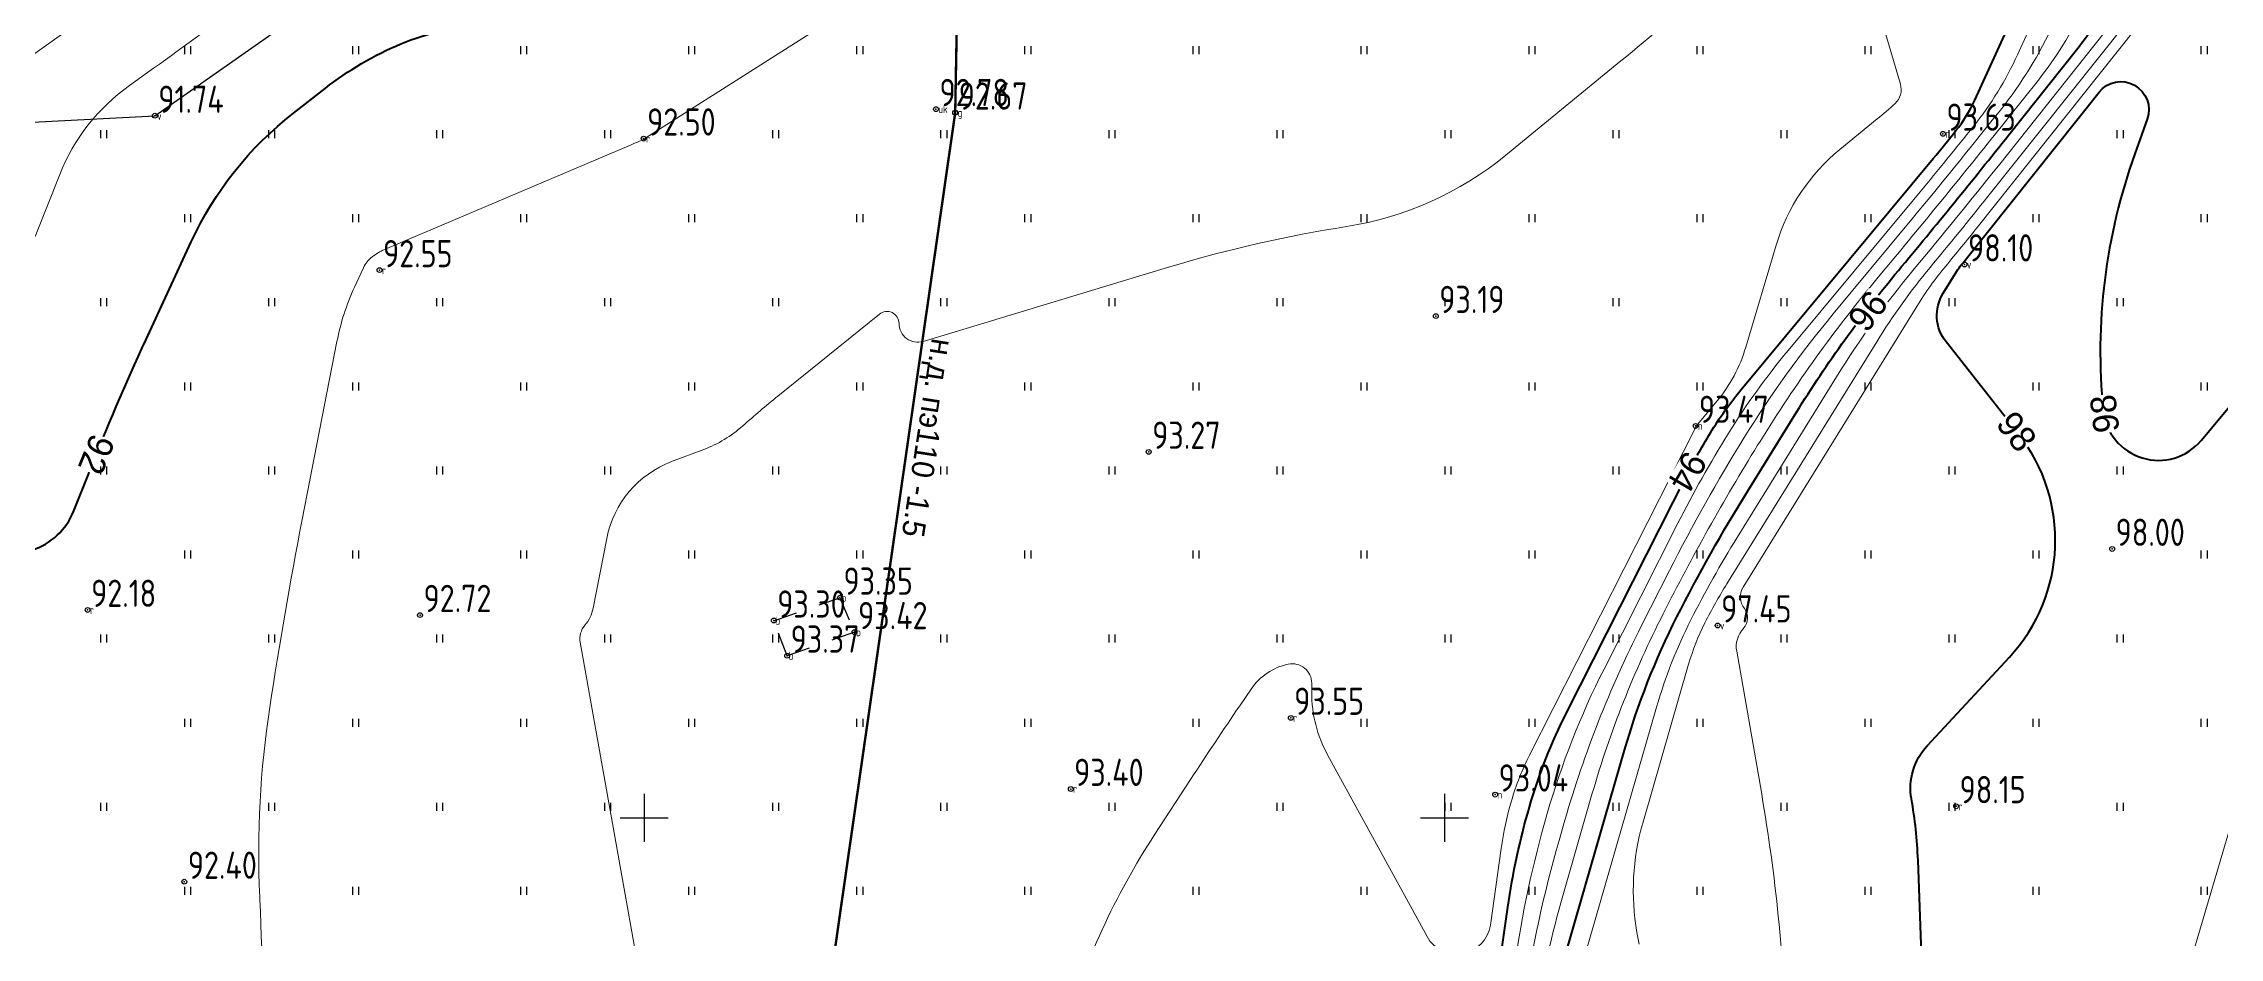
# Model space of a CAD drawing. Header units: metres. Extents: x 2284092 to 2335310, y 454860 to 483236.
# Drawn here: x 2285062.5 to 2285198.4, y 455492.5 to 455548.3 of the extents above; entities that cross this region are included whole.
import ezdxf

# ---------------------------------------------------------------- set-up
doc = ezdxf.new("R2010")
doc.units = ezdxf.units.M
doc.header["$PDMODE"] = 32
doc.header["$PDSIZE"] = 0.3
doc.linetypes.add('ЛИНИЯ_1.5-1.5', pattern=[3, 1.5, -1.5])
for name, color, linetype in [('0 @ 0.5', 7, 'Continuous'), ('Eg.14_Ограждения', 7, 'Continuous'), ('Eg.14_Ограждения1', 7, 'Continuous'), ('P', 94, 'Continuous'), ('Pr', 7, 'Continuous'), ('T', 7, 'Continuous'), ('КОД', 7, 'Continuous')]:
    doc.layers.add(name, color=color, linetype=linetype)
doc.styles.add('pragmai.shx2', font='pragmai.shx', dxfattribs={"height": 1.6})
doc.styles.get("Standard").update_dxf_attribs({"font": 'eskdu.shx'})
doc.styles.add('БСАМ курсив малоконтрасный (Бм-431)', font='bm431.ttf')
doc.styles.add('Рубленый (Р-131)', font='p131.ttf')
doc.linetypes.add('Газопр', pattern='A,5,-1,["Г",БСАМ курсив малоконтрасный (Бм-431),S=2,R=0,X=-1,Y=-1],-1,10,-2,10,-2,5', length=36)

# ---------------------------------------------------------------- blocks, each defined once
blk = doc.blocks.new('Крест сетки')
at = {"color": 72, "linetype": 'Continuous'}
for p, q in [((0, 3), (0, -3)), ((-3, 0), (3, 0))]:
    blk.add_line(p, q, dxfattribs=at)
blk = doc.blocks.new('Штриховка Луговая растительность')
at = {"color": 3, "linetype": 'Continuous'}
for p, q in [((-0.4, 1), (-0.4, 0)), ((0.4, 0), (0.4, 1))]:
    blk.add_line(p, q, dxfattribs=at)

msp = doc.modelspace()

# ---------------------------------------------------------------- linework, layer by layer
at = {"color": 4, "linetype": 'Газопр', "const_width": 0.15}
msp.add_lwpolyline([(2285112.37, 455770.83), (2285123.6, 455754.86), (2285111.27, 455736.41), (2285117.48, 455633.37), (2285119, 455596.46), (2285120.03, 455579.9), (2285119.94, 455572.2), (2285119.43, 455544.03), (2285098.8, 455400.62), (2285081.4, 455284.49), (2285093.94, 455130.72)], dxfattribs=at)
at = {"linetype": 'Continuous', "elevation": 88.75}
msp.add_lwpolyline([(2284978.89, 455500.1), (2284999.53, 455523.73), (2285024, 455521.68), (2285042.22, 455526.41), (2285054.11, 455543.05), (2285069.42, 455543.83), (2285081.75, 455552.5), (2285092.1, 455562), (2285083.63, 455583.72)], dxfattribs=at)
at = {"linetype": 'ЛИНИЯ_1.5-1.5', "elevation": 93.35}
msp.add_lwpolyline([(2285112.23, 455513.74), (2285113.14, 455511.59), (2285108.93, 455510.12), (2285108.1, 455512.31)], close=True, dxfattribs=at)
at = {"layer": 'Eg.14_Ограждения', "color": 42, "linetype": 'Continuous', "lineweight": 15, "ltscale": 0.5, "flags": 128}
for points, elevation in [([(2285102.15, 455476.55), (2285096, 455510.96, -0.224744), (2285096.29, 455512.03), (2285096.29, 455512.03, 0.129522), (2285096.81, 455513.09), (2285097.66, 455517.45, -0.260213), (2285101.71, 455522.24), (2285103.72, 455523, 0.091678), (2285106.15, 455524.47), (2285106.15, 455524.47, -0.011488), (2285108.35, 455526.33), (2285114.69, 455531.45, -0.628555), (2285115.92, 455530.87), (2285115.92, 455530.87, 0.50103), (2285117.43, 455529.75), (2285121.01, 455530.83, 0), (2285131.18, 455533.9), (2285132.9, 455534.42, -0.034515), (2285143.88, 455536.92), (2285143.88, 455536.92, 0.133443), (2285153.83, 455541.37), (2285161.03, 455547.26, 0.013283), (2285166.49, 455551.97)], 93), ([(2285137.69, 455396.96, 0), (2285133.53, 455400.65)], 93), ([(2285183.34, 455357.59, 0), (2285178.64, 455362.17)], 93), ([(2285161.37, 455354.79, 0), (2285167.02, 455348.34)], 92.5), ([(2285181.37, 455628.72, 0), (2285184.82, 455627.52)], 89.5), ([(2285195.22, 455585.45, 0), (2285195.12, 455589.56)], 96.5), ([(2285199, 455603.61, -0.000001), (2285200.8, 455606.98)], 96.5), ([(2285200.41, 455593.05, -0.000001), (2285200.38, 455594.13)], 97), ([(2285162.16, 455492.11), (2285162.03, 455492.85, -0.114194), (2285162.39, 455499.67), (2285165.26, 455509.59, -0.047087), (2285166.28, 455512.18), (2285166.28, 455512.18, -0.021242), (2285167.65, 455514.61), (2285177.01, 455529.73, -0.034977), (2285180.34, 455534.36), (2285180.34, 455534.36, 0.005348), (2285183.95, 455538.79), (2285194.24, 455551.71, 0.060611), (2285195.35, 455553.51), (2285195.35, 455553.51, 0.039571), (2285196.09, 455555.51), (2285197.56, 455560.79, -0.290759), (2285199.52, 455562.56)], 97), ([(2285126.24, 455486.64, -0.074051), (2285131.9, 455498.97), (2285134.14, 455502.4, -0.004827), (2285137.21, 455507), (2285137.92, 455508.04, -0.19402), (2285140.24, 455509.59), (2285140.24, 455509.59, -0.477306), (2285141.71, 455508.4), (2285141.71, 455507.83, 0.126994), (2285142.7, 455503.93), (2285148.91, 455492.59, 0.720823), (2285152.87, 455493.3), (2285153.55, 455498.08, -0.034701), (2285154.19, 455501.07), (2285154.19, 455501.07, -0.047089), (2285155.32, 455503.92), (2285165.66, 455524.31, -0.021239), (2285165.74, 455524.45), (2285165.74, 455524.45, -0.03498), (2285165.83, 455524.58), (2285167.03, 455526.02, 0.101328), (2285168.83, 455529.38), (2285170.73, 455535.76, -0.149812), (2285174.71, 455541.73), (2285177.04, 455543.64, 0.013282), (2285178.16, 455544.6), (2285178.16, 455544.6, 0.287385), (2285178.49, 455545.8), (2285174.39, 455559.69, -0.078441)], 93.5), ([(2285171.36, 455486.62, 0.034288), (2285169.74, 455501.95), (2285168.26, 455510.4, -0.234693), (2285168.68, 455511.83), (2285168.69, 455511.84, 0.369397), (2285168.74, 455513.07), (2285168.74, 455513.07, -0.315176), (2285168.66, 455514.41), (2285179.51, 455531.93, -0.034978), (2285181.32, 455534.45), (2285181.32, 455534.45, 0.005348), (2285183.29, 455536.86), (2285196.62, 455553.59, 0.06061), (2285197.17, 455554.48), (2285197.17, 455554.48, 0.039573), (2285197.53, 455555.47), (2285197.93, 455556.9, -0.290759), (2285200.45, 455559.17)], 97.5), ([(2285069.43, 455553.1), (2285056.2, 455543.67, 0.14439)], 91), ([(2285073.79, 455550.05, -0.004309), (2285067.84, 455545.73), (2285067.84, 455545.73, 0.14439), (2285063.48, 455540.18), (2285061.94, 455536.29, -0.225887)], 91.5), ([(2285113.38, 455550.89), (2285100.09, 455542.46, 0.17773), (2285100.07, 455542.43), (2285100.07, 455542.43, -0.148347), (2285100.05, 455542.4), (2285099.99, 455542.36, 0.011418), (2285099.98, 455542.35), (2285099.98, 455542.35, -0.0916), (2285099.98, 455542.35), (2285099.71, 455542.25, 0.010473), (2285099.18, 455542.03), (2285083.77, 455535.48, 0.064949), (2285083, 455535.03), (2285083, 455535.03, 0.119698), (2285082.46, 455534.35), (2285081.89, 455533.13, 0.060178), (2285080.8, 455529.74), (2285078.63, 455518.63, 0.010234), (2285076.6, 455506.9), (2285076.6, 455506.9, 0.049263), (2285075.97, 455495.07), (2285075.98, 455494.9, -0.015798), (2285076.15, 455482.66)], 92.5), ([(2285154.38, 455490.76, -0.034702), (2285156.42, 455500.26), (2285156.42, 455500.26, -0.047088), (2285159.97, 455509.29), (2285164.59, 455518.39, -0.021241), (2285167.73, 455523.98), (2285167.73, 455523.98, -0.034978), (2285171.47, 455529.17), (2285179.72, 455539.08, 0.005348), (2285183.06, 455543.18), (2285183.06, 455543.18, 0.060611), (2285185.81, 455547.65), (2285187.23, 455550.75, 0.039572)], 94.5), ([(2285189.91, 455550.61, -0.060611), (2285187.11, 455546.07), (2285185.25, 455543.73, -0.005348), (2285178.08, 455534.93), (2285177.1, 455533.75, 0.034978), (2285169.72, 455523.5), (2285169.57, 455523.26, 0.021241), (2285163.66, 455512.73), (2285163.66, 455512.73, 0.047088), (2285159.24, 455501.53), (2285157.39, 455495.13, 0.034703), (2285155.84, 455487.91)], 95.5), ([(2285188.09, 455549.64, -0.060611), (2285184.74, 455544.19), (2285184.15, 455543.46, -0.005348), (2285178.9, 455537.01), (2285174.29, 455531.46, 0.034977), (2285168.73, 455523.74), (2285168.73, 455523.74, 0.021241), (2285164.06, 455515.44), (2285162.3, 455511.97, 0.047088), (2285157.53, 455499.86), (2285157.16, 455498.59, 0.034702), (2285154.98, 455488.42)], 95), ([(2285157.85, 455488.21), (2285163.25, 455506.9, -0.047088), (2285165.4, 455512.36), (2285165.4, 455512.36, -0.021241), (2285168.29, 455517.5), (2285174.5, 455527.53, -0.034978), (2285179.35, 455534.27), (2285179.35, 455534.27, 0.005348), (2285184.61, 455540.72), (2285191.86, 455549.83, 0.060611)], 96.5), ([(2285193.83, 455481.56), (2285199.59, 455501.1, -0.127491)], 98.5)]:
    msp.add_lwpolyline(points, format="xyb", dxfattribs=dict(at, elevation=elevation))
at = {"layer": 'Eg.14_Ограждения', "color": 42, "linetype": 'Continuous', "lineweight": 40, "ltscale": 0.5, "flags": 128}
for points, elevation in [([(2285149.03, 455344.01, 0), (2285143.48, 455347.36)], 92), ([(2285173.89, 455628.54, 0), (2285177.8, 455627.17)], 90), ([(2284765.29, 455326.01, -0.000001), (2284763.78, 455328.74)], 86), ([(2285157.62, 455491.67), (2285161.25, 455504.22, -0.047088), (2285164.53, 455512.55), (2285164.53, 455512.55, -0.021241), (2285168.93, 455520.38), (2285172, 455525.33, -0.034977), (2285178.37, 455534.18), (2285178.37, 455534.18, 0.005348), (2285185.27, 455542.65), (2285189.49, 455547.95, 0.060611), (2285191.72, 455551.58)], 96), ([(2285152.24, 455482.38), (2285153.96, 455494.42, -0.034702), (2285155.31, 455500.67), (2285155.31, 455500.67, -0.047088), (2285157.65, 455506.6), (2285165.13, 455521.35, -0.021241), (2285166.73, 455524.22), (2285166.73, 455524.22, -0.034977), (2285168.65, 455526.88), (2285180.54, 455541.16, 0.005348), (2285181.96, 455542.91), (2285181.96, 455542.91, 0.060611), (2285183.14, 455544.81), (2285186, 455551.06, 0.03957)], 94), ([(2285061.73, 455516.72, 0.225886), (2285064.35, 455519.16), (2285065.29, 455521.51, -0.013722), (2285068.85, 455529.82), (2285071.69, 455535.96, -0.119695), (2285078.08, 455544), (2285080.06, 455545.55, -0.064951), (2285084.79, 455548.33), (2285084.79, 455548.33, -0.109306), (2285090.1, 455549.32)], 92), ([(2285180.36, 455476.3), (2285179.59, 455497.36, 0.034288), (2285179.18, 455501.18), (2285179.18, 455501.18, -0.234693), (2285180.16, 455504.49), (2285185.3, 455510.03, 0.369395), (2285185.87, 455523.97), (2285181.34, 455529.72, -0.315174), (2285181.17, 455532.76), (2285182.01, 455534.13, -0.034973), (2285182.31, 455534.54), (2285182.31, 455534.54, 0.005343), (2285182.63, 455534.93), (2285190.9, 455545.31, -0.848206), (2285193.91, 455543.63), (2285193.14, 455541.47, 0.111534), (2285191.16, 455525.45), (2285191.16, 455525.45, 0.664549), (2285197.29, 455523.57), (2285202.73, 455530.09, 0.094344)], 98)]:
    msp.add_lwpolyline(points, format="xyb", dxfattribs=dict(at, elevation=elevation))
at = {"layer": 'P'}
for p in [(2285069.42, 455543.84, 91.74), (2285118.23, 455544.25, 92.78), (2285119.43, 455544.03, 92.67), (2285099.96, 455542.41, 92.5), (2285181.15, 455542.71, 93.63), (2285083.46, 455534.2, 92.55), (2285182.5, 455534.55, 98.1), (2285165.69, 455524.47, 93.47), (2285112.23, 455513.74, 93.34), (2285065.22, 455512.98, 92.18), (2285108.1, 455512.32, 93.3), (2285167.07, 455512.01, 97.45), (2285113.14, 455511.59, 93.42), (2285108.93, 455510.12, 93.37), (2285140.4, 455506.24, 93.55), (2285126.65, 455501.8, 93.4), (2285153.17, 455501.45, 93.04), (2285181.97, 455500.72, 98.14)]:
    msp.add_point(p, dxfattribs=at)
at = {"layer": 'Pr'}
for p in [(2285149.46, 455531.33, 93.19), (2285131.52, 455522.85, 93.27), (2285191.72, 455516.79, 98), (2285085.99, 455512.66, 92.72), (2285071.26, 455496.01, 92.41)]:
    msp.add_point(p, dxfattribs=at)

# ---------------------------------------------------------------- block references
at = {"layer": '0 @ 0.5', "linetype": 'Continuous', "xscale": 0.5, "yscale": 0.5, "zscale": 0.5}
for p in [(2285071.47, 455547.69), (2285081.97, 455547.69), (2285092.47, 455547.69), (2285102.97, 455547.69), (2285113.47, 455547.69), (2285123.97, 455547.69), (2285134.47, 455547.69), (2285144.97, 455547.69), (2285155.47, 455547.69), (2285165.97, 455547.69), (2285176.47, 455547.69), (2285186.97, 455547.69), (2285197.47, 455547.69), (2285066.22, 455542.44), (2285076.72, 455542.44), (2285087.22, 455542.44), (2285097.72, 455542.44), (2285108.22, 455542.44), (2285118.72, 455542.44), (2285129.22, 455542.44), (2285139.72, 455542.44), (2285150.22, 455542.44), (2285160.72, 455542.44), (2285171.22, 455542.44), (2285181.72, 455542.44), (2285192.22, 455542.44), (2285071.47, 455537.19), (2285081.97, 455537.19), (2285092.47, 455537.19), (2285102.97, 455537.19), (2285113.47, 455537.19), (2285123.97, 455537.19), (2285134.47, 455537.19), (2285144.97, 455537.19), (2285155.47, 455537.19), (2285165.97, 455537.19), (2285176.47, 455537.19), (2285186.97, 455537.19), (2285197.47, 455537.19), (2285066.22, 455531.94), (2285076.72, 455531.94), (2285087.22, 455531.94), (2285097.72, 455531.94), (2285108.22, 455531.94), (2285118.72, 455531.94), (2285129.22, 455531.94), (2285139.72, 455531.94), (2285150.22, 455531.94), (2285160.72, 455531.94), (2285171.22, 455531.94), (2285181.72, 455531.94), (2285192.22, 455531.94), (2285071.47, 455526.69), (2285081.97, 455526.69), (2285092.47, 455526.69), (2285102.97, 455526.69), (2285113.47, 455526.69), (2285123.97, 455526.69), (2285134.47, 455526.69), (2285144.97, 455526.69), (2285155.47, 455526.69), (2285165.97, 455526.69), (2285176.47, 455526.69), (2285186.97, 455526.69), (2285197.47, 455526.69), (2285076.72, 455521.44), (2285087.22, 455521.44), (2285097.72, 455521.44), (2285108.22, 455521.44), (2285118.72, 455521.44), (2285129.22, 455521.44), (2285139.72, 455521.44), (2285150.22, 455521.44), (2285160.72, 455521.44), (2285171.22, 455521.44), (2285181.72, 455521.44), (2285192.22, 455521.44), (2285071.47, 455516.19), (2285081.97, 455516.19), (2285092.47, 455516.19), (2285102.97, 455516.19), (2285113.47, 455516.19), (2285123.97, 455516.19), (2285134.47, 455516.19), (2285144.97, 455516.19), (2285155.47, 455516.19), (2285165.97, 455516.19), (2285176.47, 455516.19), (2285186.97, 455516.19), (2285197.47, 455516.19), (2285066.22, 455510.94), (2285076.72, 455510.94), (2285087.22, 455510.94), (2285097.72, 455510.94), (2285108.22, 455510.94), (2285118.72, 455510.94), (2285129.22, 455510.94), (2285139.72, 455510.94), (2285150.22, 455510.94), (2285160.72, 455510.94), (2285171.22, 455510.94), (2285181.72, 455510.94), (2285192.22, 455510.94), (2285071.47, 455505.69), (2285081.97, 455505.69), (2285092.47, 455505.69), (2285102.97, 455505.69), (2285113.47, 455505.69), (2285123.97, 455505.69), (2285134.47, 455505.69), (2285144.97, 455505.69), (2285155.47, 455505.69), (2285165.97, 455505.69), (2285176.47, 455505.69), (2285186.97, 455505.69), (2285197.47, 455505.69), (2285066.22, 455500.44), (2285076.72, 455500.44), (2285087.22, 455500.44), (2285097.72, 455500.44), (2285108.22, 455500.44), (2285118.72, 455500.44), (2285129.22, 455500.44), (2285139.72, 455500.44), (2285150.22, 455500.44), (2285160.72, 455500.44), (2285171.22, 455500.44), (2285181.72, 455500.44), (2285192.22, 455500.44), (2285071.47, 455495.19), (2285081.97, 455495.19), (2285092.47, 455495.19), (2285102.97, 455495.19), (2285113.47, 455495.19), (2285123.97, 455495.19), (2285134.47, 455495.19), (2285144.97, 455495.19), (2285155.47, 455495.19), (2285165.97, 455495.19), (2285176.47, 455495.19), (2285186.97, 455495.19), (2285197.47, 455495.19)]:
    msp.add_blockref('Штриховка Луговая растительность', p, dxfattribs=at)
at = {"layer": '0 @ 0.5', "linetype": 'ЛИНИЯ_1.5-1.5', "xscale": 0.5, "yscale": 0.5, "zscale": 0.5}
for p in [(2285100, 455500), (2285150, 455500)]:
    msp.add_blockref('Крест сетки', p, dxfattribs=at)

# ---------------------------------------------------------------- texts
at = {"linetype": 'Continuous', "style": 'Рубленый (Р-131)'}
msp.add_text('н.д. пэ110 -1.5', height=1.397, rotation=261.2904, dxfattribs=at).set_placement((2285117.98, 455530))
at = {"layer": 'T'}
for s, p in [('92.78', (2285118.45, 455544.44, 92.78)), ('92.67', (2285119.65, 455544.22, 92.67)), ('91.74', (2285069.64, 455544.02, 91.74)), ('93.63', (2285181.37, 455542.9, 93.63)), ('92.50', (2285100.18, 455542.6, 92.5)), ('98.10', (2285182.72, 455534.74, 98.1)), ('92.55', (2285083.68, 455534.38, 92.55)), ('93.19', (2285149.68, 455531.52, 93.19)), ('93.47', (2285165.9, 455524.66, 93.47)), ('93.27', (2285131.74, 455523.04, 93.27)), ('98.00', (2285191.94, 455516.98, 98)), ('92.18', (2285065.44, 455513.17, 92.18)), ('93.35', (2285112.45, 455513.93, 93.34)), ('92.72', (2285086.21, 455512.85, 92.72)), ('93.30', (2285108.31, 455512.5, 93.3)), ('93.42', (2285113.36, 455511.78, 93.42)), ('97.45', (2285167.29, 455512.2, 97.45)), ('93.37', (2285109.15, 455510.31, 93.37)), ('93.55', (2285140.61, 455506.43, 93.55)), ('93.40', (2285126.86, 455501.99, 93.4)), ('93.04', (2285153.39, 455501.64, 93.04)), ('98.15', (2285182.19, 455500.91, 98.14)), ('92.40', (2285071.48, 455496.19, 92.41))]:
    msp.add_text(s, height=1.7, dxfattribs=at).set_placement(p)
at = {"layer": 'КОД'}
for s, p in [('v', (2285069.57, 455543.58, 91.74)), ('v', (2285069.57, 455543.58, 91.74)), ('uk', (2285118.38, 455544, 92.78)), ('uk', (2285118.38, 455544, 92.78)), ('g', (2285119.58, 455543.78, 92.67)), ('g', (2285119.58, 455543.78, 92.67)), ('r', (2285100.12, 455542.16, 92.5)), ('r', (2285100.12, 455542.16, 92.5)), ('n', (2285181.3, 455542.46, 93.63)), ('n', (2285181.3, 455542.46, 93.63)), ('r', (2285083.61, 455533.94, 92.55)), ('r', (2285083.61, 455533.94, 92.55)), ('v', (2285182.65, 455534.3, 98.1)), ('v', (2285182.65, 455534.3, 98.1)), ('n', (2285165.84, 455524.22, 93.47)), ('n', (2285165.84, 455524.22, 93.47)), ('b', (2285112.33, 455513.49, 93.35)), ('b', (2285112.33, 455513.49, 93.35)), ('r', (2285065.37, 455512.73, 92.18)), ('r', (2285065.37, 455512.73, 92.18)), ('b', (2285108.2, 455512.06, 93.3)), ('b', (2285108.2, 455512.06, 93.3)), ('v', (2285167.22, 455511.76, 97.45)), ('v', (2285167.22, 455511.76, 97.45)), ('b', (2285113.24, 455511.34, 93.42)), ('b', (2285113.24, 455511.34, 93.42)), ('b', (2285109.03, 455509.87, 93.37)), ('b', (2285109.03, 455509.87, 93.37)), ('r', (2285140.55, 455505.99, 93.55)), ('r', (2285140.55, 455505.99, 93.55)), ('r', (2285126.8, 455501.56, 93.4)), ('r', (2285126.8, 455501.56, 93.4)), ('n', (2285153.32, 455501.2, 93.04)), ('n', (2285153.32, 455501.2, 93.04)), ('r', (2285182.12, 455500.47, 98.15)), ('r', (2285182.12, 455500.47, 98.15))]:
    msp.add_text(s, height=0.5, dxfattribs=at).set_placement(p)

# ---------------------------------------------------------------- next in the draw order: texts
at = {"layer": 'Eg.14_Ограждения1', "color": 42, "char_height": 1.6, "attachment_point": 5, "style": 'pragmai.shx2', "bg_fill": 3, "box_fill_scale": 1, "bg_fill_color": 1, "bg_fill_transparency": 0}
for s, insert, rotation in [('96', (2285176.45, 455531.65), 233.2961), ('98', (2285185.75, 455524.12), 307.6473), ('98', (2285191.26, 455525.23), 96.6654), ('92', (2285065.76, 455522.69), 247.7496), ('94', (2285165.18, 455521.61), 239.5677)]:
    msp.add_mtext(s, dxfattribs=dict(at, insert=insert, rotation=rotation))

# ---------------------------------------------------------------- next in the draw order: block references
at = {"layer": '0 @ 0.5', "linetype": 'Continuous', "xscale": 0.5, "yscale": 0.5, "zscale": 0.5}
msp.add_blockref('Штриховка Луговая растительность', (2285066.22, 455521.44), dxfattribs=at)

doc.saveas('drawing.dxf')
